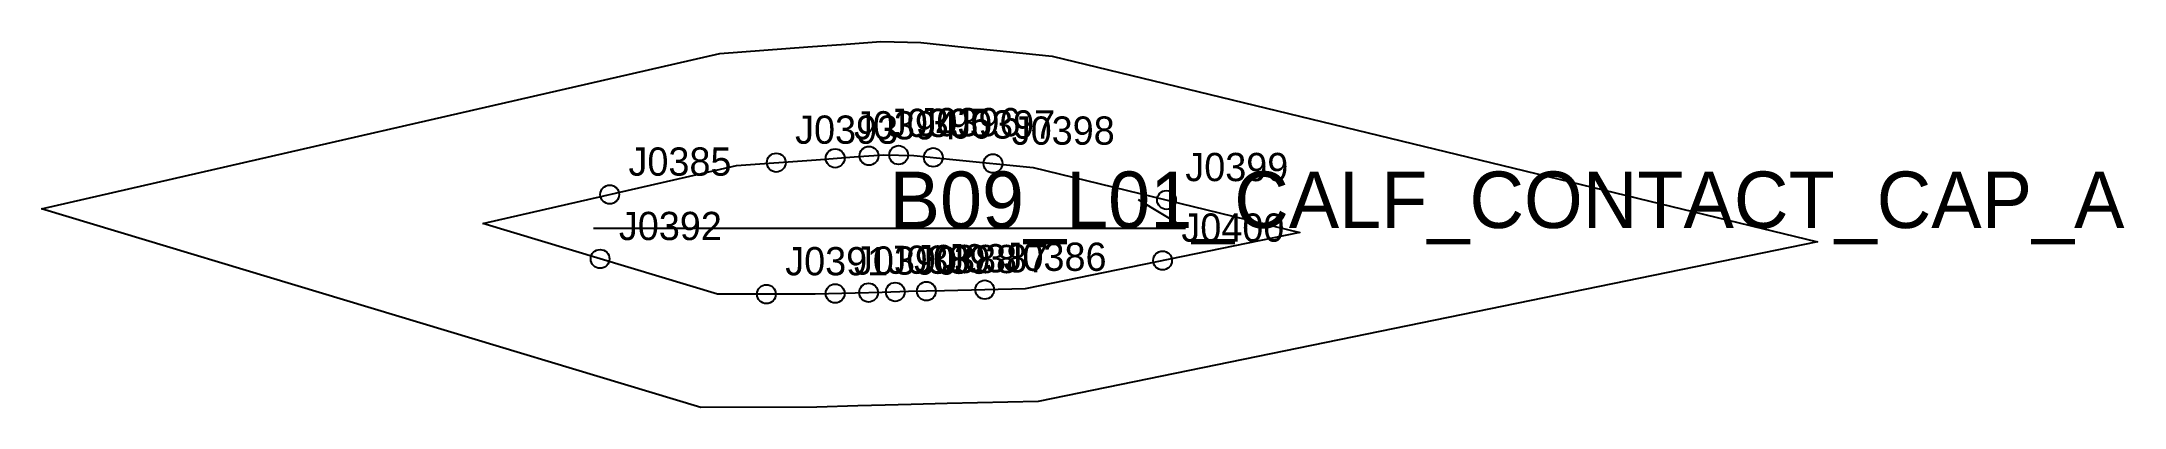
# Model space of a CAD drawing. Header units: millimetres. Extents: x -89 to 132, y -19 to 20.
import ezdxf

# ---------------------------------------------------------------- set-up
doc = ezdxf.new("R2010")
doc.units = ezdxf.units.MM
for name, color, linetype in [('CUT', 1, 'Continuous'), ('GRAIN', 3, 'Continuous'), ('LABEL', 7, 'Continuous'), ('NOTCH', 2, 'Continuous'), ('SEW', 5, 'Continuous')]:
    doc.layers.add(name, color=color, linetype=linetype)

msp = doc.modelspace()

# ---------------------------------------------------------------- linework, layer by layer
at = {"layer": 'CUT'}
msp.add_lwpolyline([(-89.28, 1.86), (-17.29, 18.35), (-7.94, 19.04), (-3.88, 19.34), (-0.18, 19.61), (4.07, 19.5), (8.68, 19.03), (18.01, 18.08), (99.27, -1.65), (16.51, -18.6), (6.86, -18.84), (3.05, -18.94), (0.26, -19.01), (-2.61, -19.08), (-6.97, -19.2), (-19.28, -19.24), (-89.28, 1.86)], close=True, dxfattribs=at)
at = {"layer": 'GRAIN'}
for p, q in [((32.18, -0.19), (27.18, 2.81)), ((-30.68, -0.19), (32.18, -0.19))]:
    msp.add_line(p, q, dxfattribs=at)
at = {"layer": 'NOTCH'}
for centre in [(-11.28, 6.76), (-5.03, 7.22), (-1.44, 7.48), (1.71, 7.56), (5.39, 7.31), (11.72, 6.66), (-28.97, 3.37), (30.15, 2.79), (-29.99, -3.47), (29.73, -3.64), (-12.33, -7.21), (-5.03, -7.14), (-1.48, -7.05), (1.35, -6.98), (4.65, -6.9), (10.85, -6.74)]:
    msp.add_circle(centre, 1, dxfattribs=at)
at = {"layer": 'SEW'}
msp.add_lwpolyline([(-42.44, 0.28), (-15.5, 6.45), (-7.06, 7.07), (-3, 7.37), (0.11, 7.59), (3.32, 7.52), (7.46, 7.09), (15.98, 6.23), (44.32, -0.66), (15.14, -6.63), (6.56, -6.85), (2.75, -6.94), (-0.04, -7.02), (-2.92, -7.09), (-7.14, -7.2), (-17.53, -7.23)], close=True, dxfattribs=at)

# ---------------------------------------------------------------- texts
at = {"layer": 'LABEL'}
for s, height, p in [('J0393', 3, (-9.28, 8.76)), ('J0394', 3, (-3.03, 9.22)), ('J0395', 3, (0.56, 9.48)), ('J0396', 3, (3.71, 9.56)), ('J0397', 3, (7.39, 9.31)), ('J0398', 3, (13.72, 8.66)), ('J0385', 3, (-26.97, 5.37)), ('J0399', 3, (32.15, 4.79)), ('B09_L01_CALF_CONTACT_CAP_A', 6, (0.75, -0.19)), ('J0392', 3, (-27.99, -1.47)), ('J0400', 3, (31.73, -1.64)), ('J0391', 3, (-10.33, -5.21)), ('J0390', 3, (-3.03, -5.14)), ('J0389', 3, (0.52, -5.05)), ('J0388', 3, (3.35, -4.98)), ('J0387', 3, (6.65, -4.9)), ('J0386', 3, (12.85, -4.74))]:
    msp.add_text(s, height=height, dxfattribs=at).set_placement(p)

doc.saveas('drawing.dxf')
